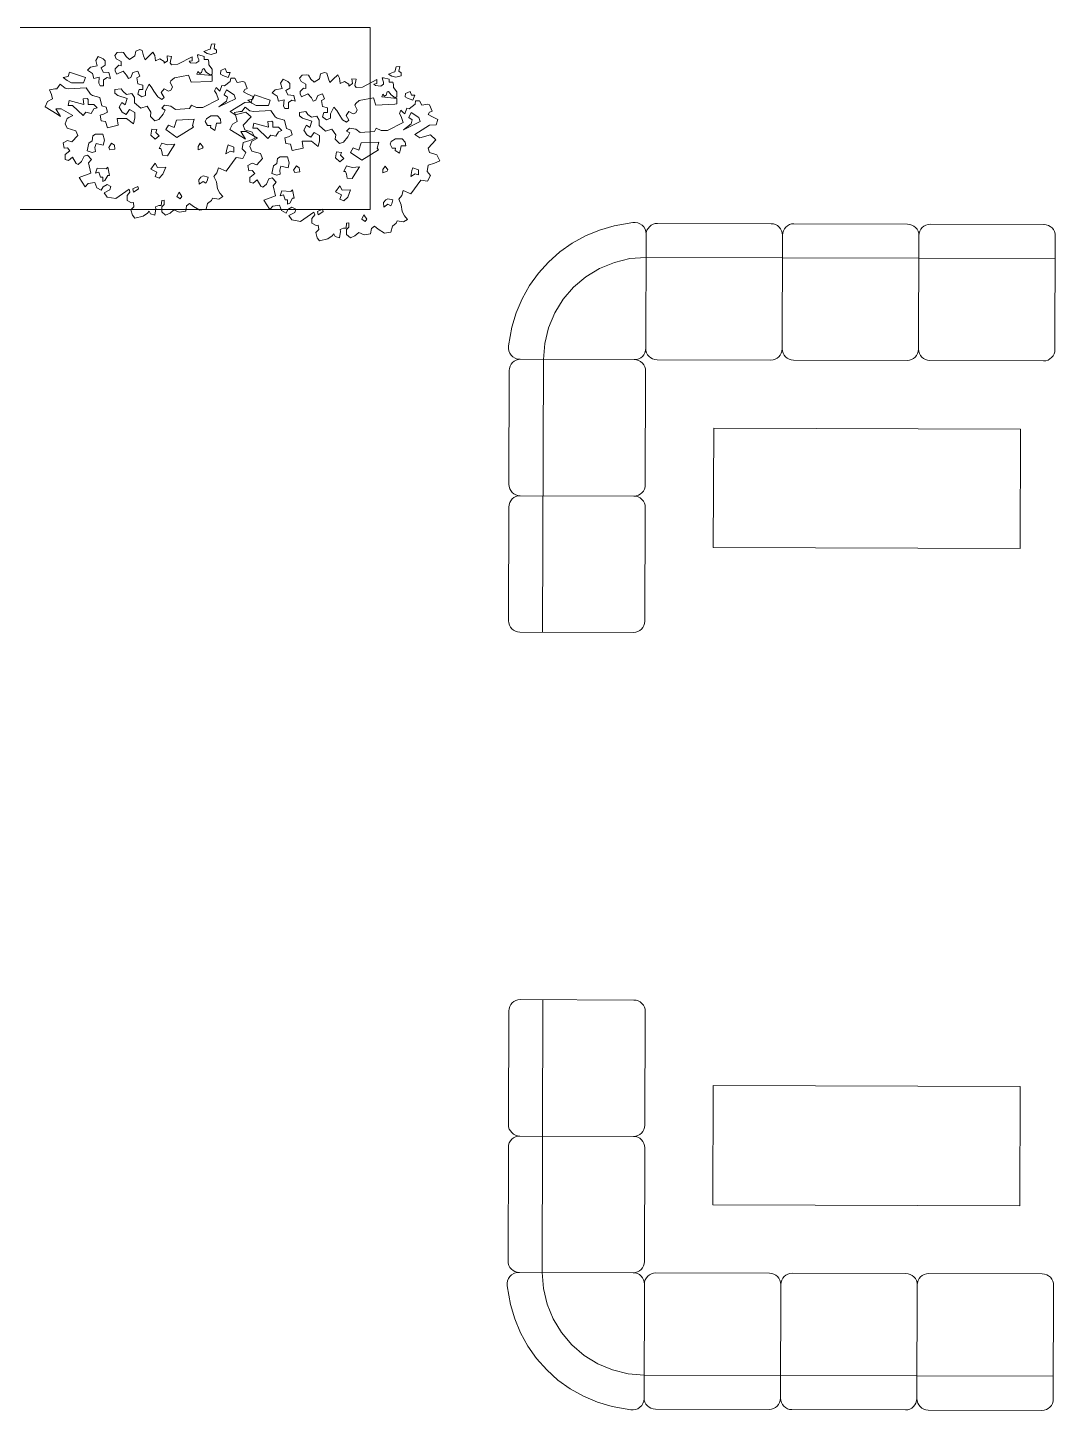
# Model space of a CAD drawing. Header units: millimetres. Extents: x 3079 to 579737, y 1565 to 1161826.
# Drawn here: x 159588 to 162978, y 1084047 to 1088609 of the extents above; entities that cross this region are included whole.
import ezdxf

# ---------------------------------------------------------------- set-up
doc = ezdxf.new("R2010")
doc.units = ezdxf.units.MM
doc.layers.add('FURNITURE', color=253, linetype='Continuous', lineweight=5, transparency=0.05)
doc.layers.add('TREES', color=72, linetype='Continuous', lineweight=5, transparency=0.05)
doc.layers.add('partition', color=253, linetype='Continuous', lineweight=5)

msp = doc.modelspace()

# ---------------------------------------------------------------- linework, layer by layer
at = {"layer": 'FURNITURE'}
for p, q in [((161474.2, 1087941.3), (161428, 1087922.1)), ((161522.2, 1087955.2), (161474.2, 1087941.3)), ((161583.8, 1087965.8), (161522.2, 1087955.2)), ((162040.3, 1087962.3), (161665.3, 1087963.4)), ((162490.3, 1087960.9), (162115.3, 1087962.1)), ((162940.3, 1087959.6), (162565.3, 1087960.7)), ((161384.2, 1087898), (161343.4, 1087869.1)), ((161428, 1087922.1), (161384.2, 1087898)), ((161626.5, 1087551.1), (161627.7, 1087926.1)), ((162076.5, 1087549.7), (162077.7, 1087924.7)), ((162526.5, 1087548.3), (162527.7, 1087923.3)), ((162976.5, 1087547), (162977.6, 1087922)), ((161343.4, 1087869.1), (161306, 1087835.9)), ((161627.4, 1087851.1), (161574.6, 1087847.1)), ((162977.4, 1087847), (161627.4, 1087851.1)), ((161306, 1087835.9), (161272.6, 1087798.7)), ((161474.1, 1087814.7), (161428.8, 1087787.2)), ((161523.1, 1087834.8), (161474.1, 1087814.7)), ((161574.6, 1087847.1), (161523.1, 1087834.8)), ((161243.5, 1087758.1), (161219, 1087714.4)), ((161272.6, 1087798.7), (161243.5, 1087758.1)), ((161428.8, 1087787.2), (161388.5, 1087752.9)), ((161219, 1087714.4), (161199.6, 1087668.4)), ((161354, 1087712.8), (161326.2, 1087667.7)), ((161388.5, 1087752.9), (161354, 1087712.8)), ((161199.6, 1087668.4), (161185.4, 1087620.4)), ((161326.2, 1087667.7), (161305.8, 1087618.8)), ((161185.4, 1087620.4), (161174.4, 1087558.9)), ((161305.8, 1087618.8), (161293.2, 1087567.4)), ((161293.2, 1087567.4), (161288.9, 1087514.6)), ((161588.9, 1087513.7), (161211.2, 1087514.8)), ((161288.9, 1087514.6), (161286.2, 1086614.6)), ((161663.9, 1087513.4), (162038.9, 1087512.3)), ((161682.7, 1087513.4), (161682.7, 1087513.4)), ((162113.9, 1087512.1), (162488.9, 1087511)), ((162563.9, 1087510.7), (162938.9, 1087509.6)), ((161176.3, 1087477.4), (161175.2, 1087102.4)), ((161625.2, 1087101.1), (161626.3, 1087476.1)), ((161850.7, 1087287.9), (161849.5, 1086894.1)), ((162863.2, 1087284.8), (161850.7, 1087287.9)), ((162862, 1086891.1), (162863.2, 1087284.8)), ((161174.9, 1087027.4), (161173.8, 1086652.4)), ((161587.6, 1087063.7), (161212.6, 1087064.8)), ((161623.8, 1086651.1), (161624.9, 1087026.1)), ((161849.5, 1086894.1), (162862, 1086891.1)), ((161211.2, 1086614.8), (161586.2, 1086613.7)), ((161212.5, 1085401.9), (161587.5, 1085400.7)), ((161284.8, 1084501.7), (161287.5, 1085401.6)), ((161173.7, 1084989.5), (161174.9, 1085364.5)), ((161624.9, 1085363.1), (161623.7, 1084988.1)), ((161847.9, 1084725), (161849.1, 1085118.7)), ((161849.1, 1085118.7), (162861.6, 1085115.6)), ((162861.6, 1085115.6), (162860.4, 1084721.9)), ((161586.1, 1084950.7), (161211.1, 1084951.9)), ((161172.4, 1084539.5), (161173.5, 1084914.5)), ((161623.5, 1084913.1), (161622.4, 1084538.1)), ((162860.4, 1084721.9), (161847.9, 1084725)), ((161584.8, 1084500.7), (161207, 1084501.9)), ((161288.8, 1084448.8), (161284.8, 1084501.7)), ((161659.8, 1084500.5), (162034.7, 1084499.4)), ((161678.5, 1084500.5), (161678.5, 1084500.5)), ((162109.7, 1084499.2), (162484.7, 1084498)), ((162559.7, 1084497.8), (162934.7, 1084496.7)), ((161180.6, 1084396.4), (161170, 1084458)), ((161301, 1084397.3), (161288.8, 1084448.8)), ((161622.1, 1084463.1), (161621, 1084088.1)), ((162072.1, 1084461.8), (162071, 1084086.8)), ((162522.1, 1084460.4), (162521, 1084085.4)), ((162972.1, 1084459.1), (162971, 1084084.1)), ((161194.5, 1084348.4), (161180.6, 1084396.4)), ((161321.1, 1084348.3), (161301, 1084397.3)), ((161213.7, 1084302.2), (161194.5, 1084348.4)), ((161348.6, 1084303.1), (161321.1, 1084348.3)), ((161237.8, 1084258.5), (161213.7, 1084302.2)), ((161382.9, 1084262.7), (161348.6, 1084303.1)), ((161266.7, 1084217.6), (161237.8, 1084258.5)), ((161423, 1084228.2), (161382.9, 1084262.7)), ((161299.9, 1084180.3), (161266.7, 1084217.6)), ((161468.1, 1084200.4), (161423, 1084228.2)), ((161517, 1084180), (161468.1, 1084200.4)), ((161337.1, 1084146.8), (161299.9, 1084180.3)), ((161568.4, 1084167.5), (161517, 1084180)), ((161621.2, 1084163.1), (161568.4, 1084167.5)), ((162971.2, 1084159.1), (161621.2, 1084163.1)), ((161377.8, 1084117.7), (161337.1, 1084146.8)), ((161421.4, 1084093.3), (161377.8, 1084117.7)), ((161467.5, 1084073.8), (161421.4, 1084093.3)), ((161515.4, 1084059.6), (161467.5, 1084073.8)), ((161576.9, 1084048.6), (161515.4, 1084059.6)), ((162033.4, 1084049.4), (161658.4, 1084050.5)), ((162483.4, 1084048), (162108.4, 1084049.2)), ((162933.4, 1084046.7), (162558.4, 1084047.8))]:
    msp.add_line(p, q, dxfattribs=at)
for centre, start, end in [((161590.2, 1087928.9), 359.8268, 99.7974), ((161665.2, 1087925.9), 89.8268, 179.8268), ((162040.2, 1087924.8), 359.8268, 89.8268), ((162115.2, 1087924.6), 89.8268, 179.8268), ((162490.2, 1087923.4), 359.8268, 89.8268), ((162565.1, 1087923.2), 89.8268, 179.8268), ((162940.1, 1087922.1), 359.8268, 89.8268), ((161211.3, 1087552.3), 169.8561, 269.8268), ((161589, 1087551.2), 269.8268, 359.8268), ((161664, 1087550.9), 179.8268, 269.8268), ((162039, 1087549.8), 269.8268, 359.8268), ((162114, 1087549.6), 179.8268, 269.8268), ((162489, 1087548.5), 269.8268, 359.8268), ((162564, 1087548.2), 179.8268, 269.8268), ((162939, 1087547.1), 269.8268, 359.8268), ((161213.8, 1087477.3), 89.8268, 179.8268), ((161588.8, 1087476.2), 359.8268, 89.8268), ((161212.7, 1087102.3), 179.8268, 269.8268), ((161587.7, 1087101.2), 269.8268, 359.8268), ((161212.4, 1087027.3), 89.8268, 179.8268), ((161587.4, 1087026.2), 359.8268, 89.8268), ((161211.3, 1086652.3), 179.8268, 269.8268), ((161586.3, 1086651.2), 269.8268, 359.8268), ((161212.4, 1085364.4), 89.8268, 179.8268), ((161587.4, 1085363.2), 359.8268, 89.8268), ((161211.2, 1084989.4), 179.8268, 269.8268), ((161586.2, 1084988.2), 269.8268, 359.8268), ((161211, 1084914.4), 89.8268, 179.8268), ((161586, 1084913.2), 359.8268, 89.8268), ((161209.9, 1084539.4), 179.8268, 269.8268), ((161584.9, 1084538.2), 269.8268, 359.8268), ((161206.9, 1084464.4), 89.8268, 189.7974), ((161584.6, 1084463.3), 359.8268, 89.8268), ((161659.6, 1084463), 89.8268, 179.8268), ((162034.6, 1084461.9), 359.8268, 89.8268), ((162109.6, 1084461.7), 89.8268, 179.8268), ((162484.6, 1084460.5), 359.8268, 89.8268), ((162559.6, 1084460.3), 89.8268, 179.8268), ((162934.6, 1084459.2), 359.8268, 89.8268), ((161583.5, 1084085.5), 259.8561, 359.8268), ((161658.5, 1084088), 179.8268, 269.8268), ((162033.5, 1084086.9), 269.8268, 359.8268), ((162108.5, 1084086.7), 179.8268, 269.8268), ((162483.5, 1084085.5), 269.8268, 359.8268), ((162558.5, 1084085.3), 179.8268, 269.8268), ((162933.5, 1084084.2), 269.8268, 359.8268)]:
    msp.add_arc(centre, 37.5, start, end, dxfattribs=at)
at = {"layer": 'partition'}
for p, q in [((160718, 1088609.2), (154044.9, 1088609.2)), ((160718, 1088009.2), (160718, 1088609.2)), ((160718, 1088009.2), (154644.9, 1088009.2))]:
    msp.add_line(p, q, dxfattribs=at)
at = {"layer": 'TREES'}
for p, q in [((159944.6, 1088531.9), (159957.5, 1088536.6)), ((159957.5, 1088536.6), (159965.7, 1088533.5)), ((159965.7, 1088533.5), (159970.4, 1088515.7)), ((159875.6, 1088517.4), (159883.5, 1088527)), ((159880.2, 1088506.1), (159875.6, 1088517.4)), ((159896.4, 1088497.9), (159880.2, 1088506.1)), ((159883.5, 1088527), (159898, 1088528.6)), ((159896.4, 1088483.6), (159896.4, 1088497.9)), ((159898, 1088528.6), (159904.3, 1088527)), ((159904.3, 1088527), (159912.6, 1088514.1)), ((159912.6, 1088514.1), (159923.8, 1088504.5)), ((159923.8, 1088504.5), (159941.6, 1088515.7)), ((159941.6, 1088515.7), (159944.6, 1088531.9)), ((159970.4, 1088515.7), (159975.3, 1088502.8)), ((159975.3, 1088502.8), (159986.6, 1088514.1)), ((159986.6, 1088514.1), (160001.1, 1088528.6)), ((160001.1, 1088528.6), (160007.4, 1088517.4)), ((160007.4, 1088517.4), (160009, 1088499.5)), ((160009, 1088499.5), (160023.6, 1088506.1)), ((160023.6, 1088506.1), (160038.1, 1088497.9)), ((160038.1, 1088491.6), (160049.3, 1088499.5)), ((160038.1, 1088497.9), (160038.1, 1088491.6)), ((160047.7, 1088515.7), (160062.2, 1088514.1)), ((160049.3, 1088499.5), (160047.7, 1088515.7)), ((160062.2, 1088514.1), (160057.6, 1088493.2)), ((160057.6, 1088493.2), (160062.2, 1088486.7)), ((160062.2, 1088486.7), (160083.3, 1088488.3)), ((160083.3, 1088488.3), (160130.1, 1088512.7)), ((160130.1, 1088499.8), (160120.5, 1088498.2)), ((160120.5, 1088498.2), (160125.4, 1088493.2)), ((160125.4, 1088493.2), (160143, 1088491.6)), ((160130.1, 1088512.7), (160130.1, 1088499.8)), ((160143, 1088491.6), (160152.6, 1088498.2)), ((160149.6, 1088511.1), (160147.9, 1088519)), ((160147.9, 1088519), (160152.6, 1088519)), ((160152.6, 1088504.5), (160149.6, 1088511.1)), ((160152.6, 1088519), (160170.4, 1088514.4)), ((160152.6, 1088498.2), (160152.6, 1088504.5)), ((160170.4, 1088514.4), (160170.4, 1088504.5)), ((160170.4, 1088504.5), (160183.3, 1088504.5)), ((160183.3, 1088504.5), (160184.9, 1088496.5)), ((160184.9, 1088496.5), (160184.9, 1088486.9)), ((160184.9, 1088486.9), (160196.1, 1088472.4)), ((159876.9, 1088473.8), (159888.4, 1088485)), ((159876.9, 1088465.8), (159876.9, 1088473.8)), ((159881.9, 1088456.2), (159876.9, 1088465.8)), ((159902.7, 1088465.8), (159881.9, 1088456.2)), ((159888.4, 1088485), (159896.4, 1088483.6)), ((159914.2, 1088452.9), (159902.7, 1088465.8)), ((159920.5, 1088441.7), (159914.2, 1088452.9)), ((159928.5, 1088445), (159920.5, 1088441.7)), ((159935, 1088460.9), (159928.5, 1088445)), ((159951.2, 1088465.8), (159935, 1088460.9)), ((159947.9, 1088443.3), (159957.5, 1088449.6)), ((159951.2, 1088423.9), (159947.9, 1088443.3)), ((159957.5, 1088449.6), (159951.2, 1088465.8)), ((160071.8, 1088443.3), (160060.6, 1088433.5)), ((160118.9, 1088452.9), (160071.8, 1088443.3)), ((160126.8, 1088428.8), (160118.9, 1088452.9)), ((160149.6, 1088464.5), (160146.3, 1088456.2)), ((160146.3, 1088456.2), (160196.4, 1088450.8)), ((160155.9, 1088457.9), (160149.6, 1088464.5)), ((160160.8, 1088461.2), (160155.9, 1088457.9)), ((160164.1, 1088472.4), (160160.8, 1088461.2)), ((160168.7, 1088474), (160164.1, 1088472.4)), ((160177, 1088462.8), (160168.7, 1088474)), ((160191.2, 1088452.9), (160177, 1088462.8)), ((160196.1, 1088456.2), (160191.2, 1088452.9)), ((160196.1, 1088472.4), (160196.1, 1088456.2)), ((160196.4, 1088450.8), (160196.4, 1088433)), ((160256.2, 1088431.4), (160257.8, 1088442.6)), ((160257.8, 1088442.6), (160270.7, 1088442.6)), ((160270.7, 1088442.6), (160278.6, 1088428.1)), ((160485, 1088442.3), (160492.9, 1088451.9)), ((160489.6, 1088431.1), (160485, 1088442.3)), ((160492.9, 1088451.9), (160507.5, 1088453.6)), ((160507.5, 1088453.6), (160513.8, 1088451.9)), ((160513.8, 1088451.9), (160522, 1088439)), ((160551, 1088440.7), (160554.1, 1088456.8)), ((160554.1, 1088456.8), (160566.9, 1088461.5)), ((160566.9, 1088461.5), (160575.2, 1088458.5)), ((160575.2, 1088458.5), (160579.8, 1088440.7)), ((160596, 1088439), (160610.5, 1088453.6)), ((160610.5, 1088453.6), (160616.8, 1088442.3)), ((160616.8, 1088442.3), (160618.5, 1088424.5)), ((160759, 1088436), (160757.3, 1088444)), ((160757.3, 1088444), (160762, 1088444)), ((160762, 1088444), (160779.8, 1088439.3)), ((159660.3, 1088404.5), (159677.8, 1088407.8)), ((159666.6, 1088388.6), (159660.3, 1088404.5)), ((159677.8, 1088407.8), (159684.4, 1088407.8)), ((159684.4, 1088407.8), (159695.6, 1088422.4)), ((159695.6, 1088422.4), (159711.8, 1088409.5)), ((159711.8, 1088409.5), (159723, 1088407.8)), ((159723, 1088407.8), (159780.5, 1088411)), ((159780.5, 1088411), (159795, 1088390.1)), ((159875.6, 1088404.7), (159896.4, 1088407.7)), ((159875.6, 1088393.4), (159875.6, 1088404.7)), ((159896.4, 1088407.7), (159902.7, 1088398.1)), ((159902.7, 1088398.1), (159914.2, 1088388.5)), ((159967.4, 1088419.2), (159951.2, 1088423.9)), ((159951.2, 1088390.1), (159955.9, 1088404.7)), ((159955.9, 1088404.7), (159967.4, 1088404.7)), ((159967.4, 1088404.7), (159967.4, 1088419.2)), ((159988.2, 1088422.2), (159977, 1088399.7)), ((159977, 1088399.7), (159977, 1088385.2)), ((159997.8, 1088411), (159988.2, 1088422.2)), ((160004.4, 1088399.7), (159997.8, 1088411)), ((160017.3, 1088380.5), (160004.4, 1088399.7)), ((160038.1, 1088407.7), (160028.5, 1088394.8)), ((160052.6, 1088399.7), (160038.1, 1088407.7)), ((160060.6, 1088403), (160052.6, 1088399.7)), ((160060.6, 1088433.5), (160057.6, 1088428.8)), ((160057.6, 1088428.8), (160065.5, 1088412.6)), ((160065.5, 1088412.6), (160060.6, 1088403)), ((160190.1, 1088431.4), (160126.8, 1088428.8)), ((160196.4, 1088433), (160190.1, 1088431.4)), ((160204.6, 1088400.7), (160209.3, 1088412.2)), ((160210.9, 1088391.1), (160204.6, 1088400.7)), ((160209.3, 1088412.2), (160217.5, 1088404)), ((160217.5, 1088404), (160222.1, 1088399.4)), ((160222.1, 1088399.4), (160228.8, 1088418.5)), ((160228.8, 1088418.5), (160236.7, 1088416.8)), ((160236.7, 1088416.8), (160256.2, 1088431.4)), ((160278.6, 1088428.1), (160298.1, 1088431.4)), ((160298.1, 1088431.4), (160304.4, 1088429.7)), ((160304.4, 1088405.6), (160299.5, 1088397.7)), ((160299.5, 1088397.7), (160314, 1088389.4)), ((160304.4, 1088429.7), (160312.4, 1088408.9)), ((160312.4, 1088408.9), (160304.4, 1088405.6)), ((160486.4, 1088398.7), (160497.9, 1088410)), ((160486.4, 1088390.8), (160486.4, 1088398.7)), ((160505.8, 1088422.8), (160489.6, 1088431.1)), ((160497.9, 1088410), (160505.8, 1088408.6)), ((160505.8, 1088408.6), (160505.8, 1088422.8)), ((160522, 1088439), (160533.2, 1088429.4)), ((160533.2, 1088429.4), (160551, 1088440.7)), ((160579.8, 1088440.7), (160584.8, 1088427.8)), ((160584.8, 1088427.8), (160596, 1088439)), ((160618.5, 1088424.5), (160633, 1088431.1)), ((160633, 1088431.1), (160647.5, 1088422.8)), ((160647.5, 1088416.5), (160658.8, 1088424.5)), ((160647.5, 1088422.8), (160647.5, 1088416.5)), ((160657.1, 1088440.7), (160671.6, 1088439)), ((160658.8, 1088424.5), (160657.1, 1088440.7)), ((160671.6, 1088439), (160667, 1088418.2)), ((160667, 1088418.2), (160671.6, 1088411.6)), ((160671.6, 1088411.6), (160692.7, 1088413.2)), ((160692.7, 1088413.2), (160739.5, 1088437.7)), ((160739.5, 1088424.8), (160729.9, 1088423.1)), ((160729.9, 1088423.1), (160734.9, 1088418.2)), ((160734.9, 1088418.2), (160752.4, 1088416.5)), ((160739.5, 1088437.7), (160739.5, 1088424.8)), ((160752.4, 1088416.5), (160762, 1088423.1)), ((160762, 1088429.4), (160759, 1088436)), ((160762, 1088423.1), (160762, 1088429.4)), ((160773.5, 1088397.4), (160770.2, 1088386.1)), ((160778.2, 1088399), (160773.5, 1088397.4)), ((160786.4, 1088387.8), (160778.2, 1088399)), ((160779.8, 1088439.3), (160779.8, 1088429.4)), ((160779.8, 1088429.4), (160792.7, 1088429.4)), ((160792.7, 1088429.4), (160794.3, 1088421.5)), ((160794.3, 1088421.5), (160794.3, 1088411.9)), ((160794.3, 1088411.9), (160805.6, 1088397.4)), ((160805.6, 1088397.4), (160805.6, 1088381.2)), ((159645.7, 1088348.3), (159653.7, 1088365.9)), ((159653.7, 1088365.9), (159669.9, 1088374.1)), ((159669.9, 1088374.1), (159666.6, 1088388.6)), ((159795, 1088390.1), (159801.3, 1088385.2)), ((159801.3, 1088385.2), (159825.4, 1088378.9)), ((159825.4, 1088378.9), (159832, 1088351.5)), ((159832, 1088351.5), (159846.5, 1088346.5)), ((159885.2, 1088385.2), (159875.6, 1088393.4)), ((159915.6, 1088375.6), (159885.2, 1088385.2)), ((159889.8, 1088346.5), (159898, 1088362.7)), ((159898, 1088362.7), (159909.3, 1088354.8)), ((159909.3, 1088354.8), (159915.6, 1088375.6)), ((159914.2, 1088388.5), (159931.8, 1088391.8)), ((159931.8, 1088391.8), (159940, 1088378.9)), ((159940, 1088378.9), (159940, 1088361.1)), ((159940, 1088361.1), (159960.8, 1088343.2)), ((159964.1, 1088380.5), (159951.2, 1088390.1)), ((159977, 1088385.2), (159964.1, 1088380.5)), ((160030.1, 1088372.3), (160017.3, 1088380.5)), ((160028.5, 1088394.8), (160038.1, 1088378.9)), ((160038.1, 1088378.9), (160030.1, 1088372.3)), ((160030.1, 1088343.2), (160039.7, 1088353.1)), ((160039.7, 1088353.1), (160060.6, 1088349.8)), ((160122.1, 1088341.9), (160128.4, 1088353.1)), ((160128.4, 1088353.1), (160144.6, 1088345.2)), ((160165.4, 1088345.2), (160217.5, 1088371.9)), ((160217.5, 1088371.9), (160210.9, 1088391.1)), ((160304.4, 1088362), (160255.6, 1088332.3)), ((160325.5, 1088363.7), (160304.4, 1088362)), ((160314, 1088389.4), (160331.8, 1088381.5)), ((160331.8, 1088381.5), (160325.5, 1088363.7)), ((160491.3, 1088381.2), (160486.4, 1088390.8)), ((160512.1, 1088390.8), (160491.3, 1088381.2)), ((160523.6, 1088377.9), (160512.1, 1088390.8)), ((160529.9, 1088366.6), (160523.6, 1088377.9)), ((160537.9, 1088369.9), (160529.9, 1088366.6)), ((160544.5, 1088385.8), (160537.9, 1088369.9)), ((160560.6, 1088390.8), (160544.5, 1088385.8)), ((160557.3, 1088368.3), (160566.9, 1088374.6)), ((160560.6, 1088348.8), (160557.3, 1088368.3)), ((160566.9, 1088374.6), (160560.6, 1088390.8)), ((160670, 1088358.4), (160667, 1088353.7)), ((160667, 1088353.7), (160674.9, 1088337.6)), ((160681.2, 1088368.3), (160670, 1088358.4)), ((160728.3, 1088377.9), (160681.2, 1088368.3)), ((160736.2, 1088353.8), (160728.3, 1088377.9)), ((160799.5, 1088356.3), (160736.2, 1088353.8)), ((160759, 1088389.4), (160755.7, 1088381.2)), ((160755.7, 1088381.2), (160805.8, 1088375.8)), ((160765.3, 1088382.8), (160759, 1088389.4)), ((160770.2, 1088386.1), (160765.3, 1088382.8)), ((160800.6, 1088377.9), (160786.4, 1088387.8)), ((160805.8, 1088358), (160799.5, 1088356.3)), ((160805.6, 1088381.2), (160800.6, 1088377.9)), ((160805.8, 1088375.8), (160805.8, 1088358)), ((160846.1, 1088341.8), (160865.6, 1088356.3)), ((160865.6, 1088356.3), (160867.2, 1088367.6)), ((160867.2, 1088367.6), (160880.1, 1088367.6)), ((160880.1, 1088367.6), (160888.1, 1088353)), ((160888.1, 1088353), (160907.5, 1088356.3)), ((160907.5, 1088356.3), (160913.8, 1088354.7)), ((160913.8, 1088354.7), (160921.8, 1088333.8)), ((159685.3, 1088324.1), (159645.7, 1088348.3)), ((159681.1, 1088341.7), (159696.6, 1088316.1)), ((159698.9, 1088341.7), (159681.1, 1088341.7)), ((159696.6, 1088316.1), (159685.3, 1088324.1)), ((159736.9, 1088319.1), (159698.9, 1088341.7)), ((159711.1, 1088291.7), (159717.7, 1088309.5)), ((159717.7, 1088309.5), (159724, 1088312.8)), ((159724, 1088312.8), (159736.9, 1088319.1)), ((159838.3, 1088324.1), (159827, 1088320.8)), ((159827, 1088320.8), (159830.3, 1088301.6)), ((159851.2, 1088330.4), (159838.3, 1088324.1)), ((159846.5, 1088346.5), (159851.2, 1088330.4)), ((159883.5, 1088309.5), (159914.2, 1088309.5)), ((159886.8, 1088287), (159883.5, 1088309.5)), ((159899.7, 1088330.4), (159889.8, 1088346.5)), ((159912.6, 1088322.4), (159899.7, 1088330.4)), ((159923.8, 1088338.6), (159912.6, 1088322.4)), ((159914.2, 1088309.5), (159936.7, 1088291.7)), ((159941.6, 1088329), (159923.8, 1088338.6)), ((159936.7, 1088291.7), (159941.6, 1088311.2)), ((159941.6, 1088311.2), (159941.6, 1088329)), ((159960.8, 1088343.2), (159981.6, 1088349.8)), ((159981.6, 1088349.8), (159994.5, 1088330.4)), ((159994.5, 1088330.4), (159993.1, 1088316.1)), ((159993.1, 1088316.1), (160007.4, 1088301.6)), ((160007.4, 1088301.6), (160020.3, 1088306.2)), ((160020.3, 1088306.2), (160034.8, 1088324.1)), ((160041.4, 1088336.9), (160030.1, 1088343.2)), ((160034.8, 1088324.1), (160041.4, 1088336.9)), ((160060.6, 1088349.8), (160075.1, 1088338.6)), ((160075.1, 1088338.6), (160122.1, 1088341.9)), ((160144.6, 1088345.2), (160165.4, 1088345.2)), ((160255.6, 1088332.3), (160271.8, 1088321)), ((160269.7, 1088329.5), (160287.2, 1088332.8)), ((160276, 1088313.6), (160269.7, 1088329.5)), ((160271.8, 1088321), (160307.4, 1088330.6)), ((160279.3, 1088299), (160276, 1088313.6)), ((160287.2, 1088332.8), (160293.8, 1088332.8)), ((160293.8, 1088332.8), (160305, 1088347.3)), ((160325, 1088314.5), (160299.2, 1088287)), ((160305, 1088347.3), (160321.2, 1088334.4)), ((160307.4, 1088330.6), (160325, 1088314.5)), ((160321.2, 1088334.4), (160332.5, 1088332.8)), ((160332.5, 1088332.8), (160389.9, 1088335.9)), ((160389.9, 1088335.9), (160404.4, 1088315.1)), ((160404.4, 1088315.1), (160410.7, 1088310.2)), ((160410.7, 1088310.2), (160434.8, 1088303.8)), ((160485, 1088329.6), (160505.8, 1088332.6)), ((160485, 1088318.4), (160485, 1088329.6)), ((160494.6, 1088310.2), (160485, 1088318.4)), ((160525, 1088300.6), (160494.6, 1088310.2)), ((160505.8, 1088332.6), (160512.1, 1088323)), ((160512.1, 1088323), (160523.6, 1088313.4)), ((160523.6, 1088313.4), (160541.2, 1088316.7)), ((160541.2, 1088316.7), (160549.4, 1088303.8)), ((160576.8, 1088344.2), (160560.6, 1088348.8)), ((160560.6, 1088315.1), (160565.3, 1088329.6)), ((160573.5, 1088305.5), (160560.6, 1088315.1)), ((160565.3, 1088329.6), (160576.8, 1088329.6)), ((160586.4, 1088310.2), (160573.5, 1088305.5)), ((160576.8, 1088329.6), (160576.8, 1088344.2)), ((160597.6, 1088347.2), (160586.4, 1088324.7)), ((160586.4, 1088324.7), (160586.4, 1088310.2)), ((160607.2, 1088335.9), (160597.6, 1088347.2)), ((160613.8, 1088324.7), (160607.2, 1088335.9)), ((160626.7, 1088305.5), (160613.8, 1088324.7)), ((160639.6, 1088297.3), (160626.7, 1088305.5)), ((160647.5, 1088332.6), (160637.9, 1088319.7)), ((160637.9, 1088319.7), (160647.5, 1088303.8)), ((160662, 1088324.7), (160647.5, 1088332.6)), ((160670, 1088328), (160662, 1088324.7)), ((160674.9, 1088337.6), (160670, 1088328)), ((160814.1, 1088325.6), (160818.7, 1088337.1)), ((160820.4, 1088316), (160814.1, 1088325.6)), ((160818.7, 1088337.1), (160826.9, 1088328.9)), ((160826.9, 1088296.8), (160820.4, 1088316)), ((160826.9, 1088328.9), (160831.6, 1088324.3)), ((160831.6, 1088324.3), (160838.2, 1088343.4)), ((160838.2, 1088343.4), (160846.1, 1088341.8)), ((160913.8, 1088330.6), (160908.9, 1088322.6)), ((160908.9, 1088322.6), (160923.4, 1088314.4)), ((160921.8, 1088333.8), (160913.8, 1088330.6)), ((160923.4, 1088314.4), (160941.2, 1088306.4)), ((160941.2, 1088306.4), (160934.9, 1088288.6)), ((159717.7, 1088277.2), (159711.1, 1088291.7)), ((159746.7, 1088269.2), (159717.7, 1088277.2)), ((159753, 1088253), (159746.7, 1088269.2)), ((159830.3, 1088301.6), (159844.9, 1088299.9)), ((159844.9, 1088299.9), (159851.2, 1088278.8)), ((159851.2, 1088278.8), (159886.8, 1088287)), ((160255.2, 1088273.3), (160263.1, 1088290.8)), ((160294.8, 1088249), (160255.2, 1088273.3)), ((160263.1, 1088290.8), (160279.3, 1088299)), ((160290.5, 1088266.7), (160306, 1088241.1)), ((160308.3, 1088266.7), (160290.5, 1088266.7)), ((160299.2, 1088287), (160304.1, 1088272.5)), ((160304.1, 1088272.5), (160328.3, 1088264.6)), ((160346.3, 1088244.1), (160308.3, 1088266.7)), ((160328.3, 1088264.6), (160337.8, 1088245.1)), ((160434.8, 1088303.8), (160441.4, 1088276.4)), ((160441.4, 1088276.4), (160455.9, 1088271.5)), ((160455.9, 1088271.5), (160460.6, 1088255.3)), ((160499.2, 1088271.5), (160507.5, 1088287.7)), ((160509.1, 1088255.3), (160499.2, 1088271.5)), ((160507.5, 1088287.7), (160518.7, 1088279.7)), ((160518.7, 1088279.7), (160525, 1088300.6)), ((160533.2, 1088263.5), (160522, 1088247.4)), ((160551, 1088253.9), (160533.2, 1088263.5)), ((160549.4, 1088303.8), (160549.4, 1088286)), ((160549.4, 1088286), (160570.2, 1088268.2)), ((160570.2, 1088268.2), (160591.1, 1088274.8)), ((160591.1, 1088274.8), (160603.9, 1088255.3)), ((160647.5, 1088303.8), (160639.6, 1088297.3)), ((160639.6, 1088268.2), (160649.2, 1088278.1)), ((160650.8, 1088261.9), (160639.6, 1088268.2)), ((160644.2, 1088249), (160650.8, 1088261.9)), ((160649.2, 1088278.1), (160670, 1088274.8)), ((160670, 1088274.8), (160684.5, 1088263.5)), ((160684.5, 1088263.5), (160731.6, 1088266.8)), ((160731.6, 1088266.8), (160737.9, 1088278.1)), ((160737.9, 1088278.1), (160754, 1088270.1)), ((160754, 1088270.1), (160774.9, 1088270.1)), ((160774.9, 1088270.1), (160826.9, 1088296.8)), ((160913.8, 1088287), (160865.1, 1088257.2)), ((160934.9, 1088288.6), (160913.8, 1088287)), ((159704.8, 1088228.9), (159719.3, 1088237.1)), ((159708.1, 1088211.4), (159704.8, 1088228.9)), ((159719.3, 1088237.1), (159733.9, 1088232.2)), ((159733.9, 1088232.2), (159753, 1088253)), ((160306, 1088241.1), (160294.8, 1088249)), ((160299.2, 1088230.8), (160295.9, 1088209.7)), ((160320.3, 1088237.1), (160299.2, 1088230.8)), ((160337.8, 1088245.1), (160320.3, 1088237.1)), ((160320.5, 1088216.6), (160327.1, 1088234.5)), ((160327.1, 1088202.1), (160320.5, 1088216.6)), ((160327.1, 1088234.5), (160333.4, 1088237.8)), ((160333.4, 1088237.8), (160346.3, 1088244.1)), ((160447.7, 1088249), (160436.5, 1088245.7)), ((160436.5, 1088245.7), (160439.8, 1088226.5)), ((160439.8, 1088226.5), (160454.3, 1088224.9)), ((160460.6, 1088255.3), (160447.7, 1088249)), ((160454.3, 1088224.9), (160460.6, 1088203.8)), ((160492.9, 1088234.5), (160523.6, 1088234.5)), ((160496.2, 1088212), (160492.9, 1088234.5)), ((160522, 1088247.4), (160509.1, 1088255.3)), ((160523.6, 1088234.5), (160546.1, 1088216.6)), ((160546.1, 1088216.6), (160551, 1088236.1)), ((160551, 1088236.1), (160551, 1088253.9)), ((160603.9, 1088255.3), (160602.6, 1088241.1)), ((160602.6, 1088241.1), (160616.8, 1088226.5)), ((160616.8, 1088226.5), (160629.7, 1088231.2)), ((160629.7, 1088231.2), (160644.2, 1088249)), ((160865.1, 1088257.2), (160881.2, 1088246)), ((160881.2, 1088246), (160916.9, 1088255.6)), ((160934.4, 1088239.4), (160908.6, 1088212)), ((160916.9, 1088255.6), (160934.4, 1088239.4)), ((159719.3, 1088212.7), (159708.1, 1088211.4)), ((159711.1, 1088190.2), (159727.3, 1088203.1)), ((159711.1, 1088174.1), (159711.1, 1088190.2)), ((159722.3, 1088171.1), (159711.1, 1088174.1)), ((159727.3, 1088203.1), (159719.3, 1088212.7)), ((159735.2, 1088182.3), (159722.3, 1088171.1)), ((159748.1, 1088161.2), (159735.2, 1088182.3)), ((159765.9, 1088167.8), (159754.7, 1088158.2)), ((159773.9, 1088185.6), (159765.9, 1088167.8)), ((159785.4, 1088188.6), (159773.9, 1088185.6)), ((159798.3, 1088174.1), (159785.4, 1088188.6)), ((159788.4, 1088162.8), (159798.3, 1088174.1)), ((160275.1, 1088180.7), (160242.6, 1088135.4)), ((160297.6, 1088177.6), (160275.1, 1088180.7)), ((160295.9, 1088209.7), (160307.4, 1088196.8)), ((160307.4, 1088196.8), (160297.6, 1088177.6)), ((160356.2, 1088194.2), (160327.1, 1088202.1)), ((160343.3, 1088157.1), (160362.5, 1088178)), ((160362.5, 1088178), (160356.2, 1088194.2)), ((160460.6, 1088203.8), (160496.2, 1088212)), ((160908.6, 1088212), (160913.6, 1088197.5)), ((160913.6, 1088197.5), (160937.7, 1088189.5)), ((160947.3, 1088170), (160929.7, 1088162.1)), ((160937.7, 1088189.5), (160947.3, 1088170)), ((159754.7, 1088158.2), (159748.1, 1088161.2)), ((159758, 1088114.6), (159796.4, 1088129.4)), ((159796.4, 1088129.4), (159788.4, 1088162.8)), ((160212.1, 1088130.7), (160202.3, 1088117.9)), ((160216.8, 1088146.9), (160212.1, 1088130.7)), ((160242.6, 1088135.4), (160216.8, 1088146.9)), ((160314.2, 1088153.9), (160328.8, 1088162.1)), ((160317.5, 1088136.3), (160314.2, 1088153.9)), ((160328.8, 1088137.7), (160317.5, 1088136.3)), ((160320.5, 1088115.2), (160336.7, 1088128.1)), ((160328.8, 1088162.1), (160343.3, 1088157.1)), ((160336.7, 1088128.1), (160328.8, 1088137.7)), ((160908.6, 1088155.8), (160905.3, 1088134.7)), ((160905.3, 1088134.7), (160916.9, 1088121.8)), ((160929.7, 1088162.1), (160908.6, 1088155.8)), ((159777.4, 1088083.9), (159758, 1088114.6)), ((159787, 1088095.1), (159777.4, 1088083.9)), ((159809.5, 1088098.4), (159787, 1088095.1)), ((159816.1, 1088080.6), (159809.5, 1088098.4)), ((159830.6, 1088072.6), (159816.1, 1088080.6)), ((159836.9, 1088083.9), (159830.6, 1088072.6)), ((159849.8, 1088091.8), (159836.9, 1088083.9)), ((159862.7, 1088085.5), (159849.8, 1088091.8)), ((159859.4, 1088074.3), (159862.7, 1088085.5)), ((160202.3, 1088117.9), (160210.5, 1088100)), ((160210.5, 1088100), (160213.5, 1088077.6)), ((160213.5, 1088077.6), (160221.7, 1088063)), ((160320.5, 1088099), (160320.5, 1088115.2)), ((160331.8, 1088096), (160320.5, 1088099)), ((160344.7, 1088107.2), (160331.8, 1088096)), ((160357.5, 1088086.1), (160344.7, 1088107.2)), ((160364.1, 1088083.1), (160357.5, 1088086.1)), ((160375.4, 1088092.7), (160364.1, 1088083.1)), ((160383.3, 1088110.5), (160375.4, 1088092.7)), ((160394.8, 1088113.6), (160383.3, 1088110.5)), ((160407.7, 1088099), (160394.8, 1088113.6)), ((160397.8, 1088087.8), (160407.7, 1088099)), ((160405.8, 1088054.3), (160397.8, 1088087.8)), ((160884.5, 1088105.6), (160852, 1088060.4)), ((160907, 1088102.6), (160884.5, 1088105.6)), ((160916.9, 1088121.8), (160907, 1088102.6)), ((159840.2, 1088064.4), (159859.4, 1088074.3)), ((159849.8, 1088050.1), (159840.2, 1088064.4)), ((159878.9, 1088045.2), (159849.8, 1088050.1)), ((159922.2, 1088075.9), (159878.9, 1088045.2)), ((159915.6, 1088055.1), (159925.4, 1088066.3)), ((159915.6, 1088038.9), (159915.6, 1088055.1)), ((159930.1, 1088030.9), (159915.6, 1088038.9)), ((159925.4, 1088066.3), (159922.2, 1088075.9)), ((159936.7, 1088032.3), (159930.1, 1088030.9)), ((159938.3, 1088018.1), (159936.7, 1088032.3)), ((160030.1, 1088038.9), (160028.5, 1088022.7)), ((160038.1, 1088040.5), (160030.1, 1088038.9)), ((160038.1, 1088026), (160038.1, 1088040.5)), ((160194.3, 1088038.9), (160181.4, 1088029.3)), ((160197.6, 1088046.8), (160194.3, 1088038.9)), ((160218.4, 1088043.8), (160197.6, 1088046.8)), ((160231.3, 1088051.8), (160218.4, 1088043.8)), ((160221.7, 1088063), (160231.3, 1088051.8)), ((160367.4, 1088039.5), (160405.8, 1088054.3)), ((160386.9, 1088008.8), (160367.4, 1088039.5)), ((160821.6, 1088055.7), (160811.7, 1088042.8)), ((160811.7, 1088042.8), (160819.9, 1088025)), ((160826.2, 1088071.9), (160821.6, 1088055.7)), ((160852, 1088060.4), (160826.2, 1088071.9)), ((159928.5, 1088008.2), (159938.3, 1088018.1)), ((159933.4, 1087990.6), (159928.5, 1088008.2)), ((159941.6, 1087980.8), (159933.4, 1087990.6)), ((159968.8, 1087987.3), (159941.6, 1087980.8)), ((159983.3, 1087996.9), (159968.8, 1087987.3)), ((159988.2, 1088003.5), (159983.3, 1087996.9)), ((159993.1, 1087995.3), (159988.2, 1088003.5)), ((160007.4, 1087990.6), (159993.1, 1087995.3)), ((160010.7, 1088011.5), (160007.4, 1087990.6)), ((160020.3, 1088022.7), (160009, 1088018.1)), ((160009, 1088018.1), (160010.7, 1088011.5)), ((160028.5, 1088022.7), (160020.3, 1088022.7)), ((160030.1, 1088018.1), (160038.1, 1088026)), ((160030.1, 1088001.9), (160030.1, 1088018.1)), ((160043, 1087990.6), (160030.1, 1088001.9)), ((160057.6, 1087996.9), (160043, 1087990.6)), ((160070.4, 1088008.2), (160057.6, 1087996.9)), ((160088, 1088000.2), (160070.4, 1088008.2)), ((160109.1, 1088003.5), (160088, 1088000.2)), ((160112.1, 1088021.1), (160109.1, 1088003.5)), ((160122, 1088029.3), (160112.1, 1088021.1)), ((160134.8, 1088019.4), (160122, 1088029.3)), ((160155.7, 1088006.5), (160134.8, 1088019.4)), ((160176.5, 1088009.8), (160155.7, 1088006.5)), ((160181.4, 1088029.3), (160176.5, 1088009.8)), ((160396.5, 1088020), (160386.9, 1088008.8)), ((160418.9, 1088023.3), (160396.5, 1088020)), ((160425.5, 1088005.5), (160418.9, 1088023.3)), ((160440, 1087997.6), (160425.5, 1088005.5)), ((160446.3, 1088008.8), (160440, 1087997.6)), ((160459.2, 1088016.8), (160446.3, 1088008.8)), ((160449.6, 1087989.3), (160468.8, 1087999.2)), ((160459.2, 1087975.1), (160449.6, 1087989.3)), ((160472.1, 1088010.5), (160459.2, 1088016.8)), ((160468.8, 1087999.2), (160472.1, 1088010.5)), ((160531.6, 1088000.9), (160488.3, 1087970.1)), ((160525, 1087980), (160534.9, 1087991.3)), ((160534.9, 1087991.3), (160531.6, 1088000.9)), ((160819.9, 1088025), (160822.9, 1088002.5)), ((160822.9, 1088002.5), (160831.2, 1087988)), ((160831.2, 1087988), (160840.8, 1087976.7)), ((160488.3, 1087970.1), (160459.2, 1087975.1)), ((160525, 1087963.8), (160525, 1087980)), ((160539.5, 1087955.9), (160525, 1087963.8)), ((160537.9, 1087933.1), (160547.8, 1087943)), ((160546.1, 1087957.3), (160539.5, 1087955.9)), ((160547.8, 1087943), (160546.1, 1087957.3)), ((160629.7, 1087947.7), (160618.5, 1087943)), ((160618.5, 1087943), (160620.1, 1087936.4)), ((160637.9, 1087947.7), (160629.7, 1087947.7)), ((160639.6, 1087963.8), (160637.9, 1087947.7)), ((160647.5, 1087965.5), (160639.6, 1087963.8)), ((160639.6, 1087943), (160647.5, 1087951)), ((160639.6, 1087926.8), (160639.6, 1087943)), ((160647.5, 1087951), (160647.5, 1087965.5)), ((160721.5, 1087946), (160718.5, 1087928.5)), ((160731.4, 1087954.2), (160721.5, 1087946)), ((160744.3, 1087944.4), (160731.4, 1087954.2)), ((160765.1, 1087931.5), (160744.3, 1087944.4)), ((160790.9, 1087954.2), (160785.9, 1087934.8)), ((160803.8, 1087963.8), (160790.9, 1087954.2)), ((160807, 1087971.8), (160803.8, 1087963.8)), ((160827.9, 1087968.8), (160807, 1087971.8)), ((160840.8, 1087976.7), (160827.9, 1087968.8)), ((160542.8, 1087915.6), (160537.9, 1087933.1)), ((160551, 1087905.7), (160542.8, 1087915.6)), ((160578.2, 1087912.3), (160551, 1087905.7)), ((160592.7, 1087921.9), (160578.2, 1087912.3)), ((160597.6, 1087928.5), (160592.7, 1087921.9)), ((160602.6, 1087920.2), (160597.6, 1087928.5)), ((160616.8, 1087915.6), (160602.6, 1087920.2)), ((160620.1, 1087936.4), (160616.8, 1087915.6)), ((160652.5, 1087915.6), (160639.6, 1087926.8)), ((160667, 1087921.9), (160652.5, 1087915.6)), ((160679.9, 1087933.1), (160667, 1087921.9)), ((160697.4, 1087925.2), (160679.9, 1087933.1)), ((160718.5, 1087928.5), (160697.4, 1087925.2)), ((160785.9, 1087934.8), (160765.1, 1087931.5))]:
    msp.add_line(p, q, dxfattribs=at)
for points in [[(160180, 1088524), (160192.9, 1088520.7), (160210.7, 1088525.6), (160210.7, 1088535.2), (160202.7, 1088540.1), (160205.7, 1088556), (160194.5, 1088554.7), (160189.8, 1088538.5), (160184.9, 1088536.8), (160168.7, 1088530.3)], [(159822.4, 1088425.5), (159827, 1088417.6), (159838.3, 1088417.6), (159838.3, 1088436.8), (159849.8, 1088445), (159861, 1088441.7), (159856.1, 1088460.9), (159836.9, 1088462.5), (159830.3, 1088477.1), (159843.2, 1088485), (159843.2, 1088499.5), (159836.9, 1088506.1), (159820.7, 1088514.1), (159812.5, 1088501.2), (159817.5, 1088483.6), (159795, 1088478.7), (159785.4, 1088469.1), (159801.3, 1088457.9), (159806.2, 1088441.7), (159824, 1088446.3)], [(159732.6, 1088427.3), (159772.5, 1088427.2), (159778.8, 1088445), (159726.3, 1088462.7), (159721.4, 1088448.1), (159705.2, 1088444.8), (159718.1, 1088435.2)], [(160231.5, 1088451.6), (160249.3, 1088445), (160255.6, 1088461.2), (160244.4, 1088461.2), (160239.7, 1088474), (160225.2, 1088467.5), (160223.6, 1088456.2)], [(160789.4, 1088448.9), (160802.3, 1088445.6), (160820.1, 1088450.5), (160820.1, 1088460.1), (160812.2, 1088465.1), (160815.2, 1088481), (160803.9, 1088479.6), (160799.3, 1088463.4), (160794.3, 1088461.8), (160778.2, 1088455.2)], [(160269.2, 1088387.2), (160272.9, 1088374.4), (160218, 1088347.5), (160243.4, 1088367), (160247.1, 1088379.9), (160236.1, 1088387.2), (160243.4, 1088403.8)], [(160431.8, 1088350.5), (160436.5, 1088342.5), (160447.7, 1088342.5), (160447.7, 1088361.7), (160459.2, 1088369.9), (160470.5, 1088366.6), (160465.5, 1088385.8), (160446.3, 1088387.5), (160439.8, 1088402), (160452.6, 1088410), (160452.6, 1088424.5), (160446.3, 1088431.1), (160430.2, 1088439), (160422, 1088426.1), (160426.9, 1088408.6), (160404.4, 1088403.7), (160394.8, 1088394.1), (160410.7, 1088382.8), (160415.6, 1088366.6), (160433.5, 1088371.3)], [(160840.9, 1088376.5), (160858.7, 1088369.9), (160865.1, 1088386.1), (160853.8, 1088386.1), (160849.2, 1088399), (160834.6, 1088392.4), (160833, 1088381.2)], [(159806, 1088340.9), (159796.8, 1088326.1), (159780.2, 1088329.8), (159771, 1088318.8), (159735.7, 1088352.4), (159721, 1088352.4), (159724.6, 1088369), (159772.9, 1088355.6), (159771, 1088374), (159783.9, 1088375.8), (159787.6, 1088372.2), (159787.6, 1088355.6), (159806, 1088355.6), (159817, 1088344.6)], [(160342, 1088352.2), (160381.9, 1088352.1), (160388.2, 1088369.9), (160335.7, 1088387.6), (160330.8, 1088373.1), (160314.6, 1088369.8), (160327.5, 1088360.2)], [(160052.6, 1088287.5), (160043.4, 1088272.8), (160080.2, 1088247), (160135.2, 1088281.2), (160131.5, 1088286.7), (160137, 1088307), (160078.4, 1088304), (160071, 1088280.1)], [(160192.2, 1088286.7), (160181.2, 1088286.7), (160173.8, 1088299.6), (160177.5, 1088308.8), (160192.2, 1088318), (160214.3, 1088318), (160223.5, 1088307), (160225.4, 1088294.1), (160210.6, 1088294.1), (160208.8, 1088283), (160205.1, 1088270.1), (160190.4, 1088279.3)], [(160878.6, 1088312.2), (160882.3, 1088299.3), (160827.4, 1088272.4), (160852.9, 1088291.9), (160856.6, 1088304.8), (160845.5, 1088312.2), (160852.9, 1088328.8)], [(159997.4, 1088274.6), (159993.7, 1088254.3), (160008.4, 1088241.5), (160021.3, 1088252.5), (160010.3, 1088263.5), (160013.9, 1088272.8)], [(160415.4, 1088265.8), (160406.2, 1088251.1), (160389.7, 1088254.8), (160380.5, 1088243.7), (160345.1, 1088277.4), (160330.4, 1088277.4), (160334.1, 1088294), (160382.3, 1088280.5), (160380.5, 1088299), (160393.3, 1088300.8), (160397, 1088297.1), (160397, 1088280.5), (160415.4, 1088280.5), (160426.5, 1088269.5)], [(159841, 1088237.8), (159837.3, 1088221.2), (159813.4, 1088226.7), (159809.7, 1088213.8), (159811.5, 1088201), (159800.5, 1088197.3), (159783.9, 1088202.8), (159789.4, 1088228.6), (159800.5, 1088235.9), (159802.3, 1088252.5), (159811.5, 1088258), (159835.4, 1088258)], [(159874.1, 1088221.2), (159875.9, 1088208.3), (159859.4, 1088206.5), (159855.7, 1088213.8), (159864.9, 1088228.6)], [(160058.1, 1088201), (160048.9, 1088186.2), (160032.3, 1088188.1), (160030.5, 1088201), (160026.8, 1088210.2), (160021.3, 1088210.2), (160030.5, 1088228.6), (160048.9, 1088223), (160072.8, 1088224.9)], [(160164.6, 1088211.2), (160166.5, 1088214.9), (160157.3, 1088227.8), (160149.9, 1088216.7), (160149.9, 1088205.7)], [(160267.7, 1088214.9), (160267.7, 1088198.3), (160256.6, 1088202), (160241.9, 1088192.8), (160245.6, 1088213.1), (160249.3, 1088222.3)], [(160662, 1088212.4), (160652.8, 1088197.7), (160689.6, 1088171.9), (160744.6, 1088206.1), (160740.9, 1088211.7), (160746.5, 1088231.9), (160687.8, 1088229), (160680.4, 1088205.1)], [(160801.7, 1088211.7), (160790.6, 1088211.7), (160783.3, 1088224.5), (160786.9, 1088233.7), (160801.7, 1088242.9), (160823.7, 1088242.9), (160832.9, 1088231.9), (160834.8, 1088219), (160820.1, 1088219), (160818.2, 1088208), (160814.5, 1088195.1), (160799.8, 1088204.3)], [(160450.4, 1088162.7), (160446.7, 1088146.2), (160422.8, 1088151.7), (160419.1, 1088138.8), (160420.9, 1088125.9), (160409.9, 1088122.2), (160393.3, 1088127.7), (160398.9, 1088153.5), (160409.9, 1088160.9), (160411.7, 1088177.4), (160420.9, 1088183), (160444.9, 1088183)], [(160606.8, 1088199.5), (160603.1, 1088179.3), (160617.8, 1088166.4), (160630.7, 1088177.4), (160619.7, 1088188.5), (160623.4, 1088197.7)], [(159842.8, 1088105.2), (159835.4, 1088101.5), (159835.4, 1088116.3), (159828.1, 1088116.3), (159822.6, 1088132.8), (159811.5, 1088129.2), (159817, 1088145.7), (159846.5, 1088143.9), (159852, 1088149.4), (159857.5, 1088121.8), (159852, 1088121.8)], [(160034.2, 1088125.5), (160021.3, 1088112.6), (160008.4, 1088118.1), (160013.9, 1088132.8), (159993.7, 1088142), (160008.4, 1088162.3), (160015.8, 1088147.6), (160043.4, 1088149.4)], [(160483.5, 1088146.2), (160485.3, 1088133.3), (160468.8, 1088131.4), (160465.1, 1088138.8), (160474.3, 1088153.5)], [(160667.5, 1088125.9), (160658.3, 1088111.2), (160641.8, 1088113), (160639.9, 1088125.9), (160636.3, 1088135.1), (160630.7, 1088135.1), (160639.9, 1088153.5), (160658.3, 1088148), (160682.3, 1088149.8)], [(160774.1, 1088136.2), (160775.9, 1088139.8), (160766.7, 1088152.7), (160759.3, 1088141.7), (160759.3, 1088130.6)], [(160877.1, 1088139.8), (160877.1, 1088123.3), (160866.1, 1088127), (160851.4, 1088117.8), (160855, 1088138), (160858.7, 1088147.2)], [(159942.2, 1088070.2), (159936.7, 1088066.6), (159934.8, 1088077.6), (159951.4, 1088085), (159953.2, 1088077.6)], [(160152, 1088107.1), (160153.8, 1088092.3), (160166.7, 1088101.5), (160175.9, 1088096), (160179.6, 1088103.4), (160183.2, 1088116.3), (160166.7, 1088119.9), (160159.3, 1088116.3)], [(160643.6, 1088050.4), (160630.7, 1088037.5), (160617.8, 1088043.1), (160623.4, 1088057.8), (160603.1, 1088067), (160617.8, 1088087.2), (160625.2, 1088072.5), (160652.8, 1088074.3)], [(160080.2, 1088051.8), (160091.2, 1088044.5), (160096.8, 1088051.8), (160087.6, 1088066.6)], [(160452.2, 1088030.2), (160444.9, 1088026.5), (160444.9, 1088041.2), (160437.5, 1088041.2), (160432, 1088057.8), (160420.9, 1088054.1), (160426.5, 1088070.7), (160455.9, 1088068.8), (160461.4, 1088074.3), (160466.9, 1088046.7), (160461.4, 1088046.7)], [(160761.4, 1088032), (160763.2, 1088017.3), (160776.1, 1088026.5), (160785.3, 1088021), (160789, 1088028.3), (160792.7, 1088041.2), (160776.1, 1088044.9), (160768.8, 1088041.2)], [(160551.6, 1087995.2), (160546.1, 1087991.5), (160544.2, 1088002.5), (160560.8, 1088009.9), (160562.6, 1088002.5)], [(160689.6, 1087976.8), (160700.7, 1087969.4), (160706.2, 1087976.8), (160697, 1087991.5)]]:
    msp.add_lwpolyline(points, close=True, dxfattribs=at)

doc.saveas('drawing.dxf')
